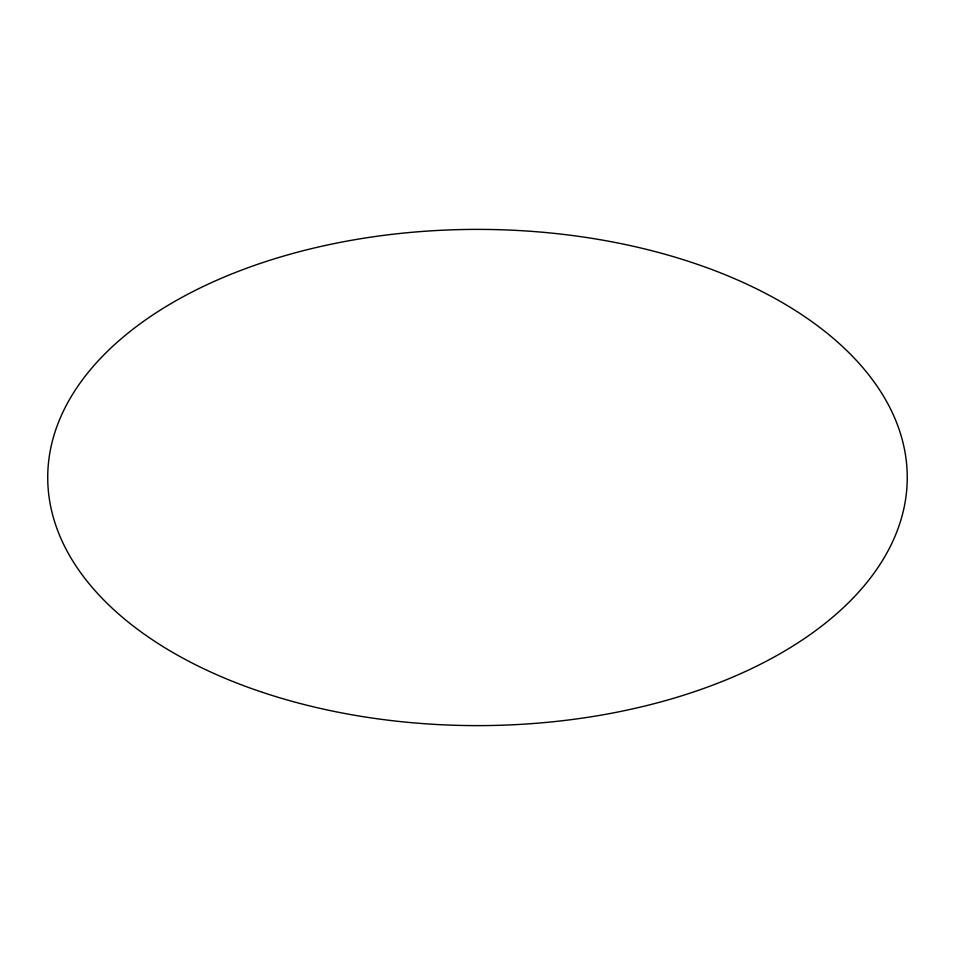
<?xml version="1.0" encoding="UTF-8"?>
<svg xmlns="http://www.w3.org/2000/svg" width="955" height="955" viewBox="0 0 955 955"><rect width="100%" height="100%" fill="white"/><g stroke="black" fill="none" stroke-linecap="round" stroke-linejoin="round"><path stroke-width="1.43" d="M262.625 692.375A429.75 248.109 0 0 0 907.25 477.5A429.75 248.109 0 0 0 262.625 262.625A429.75 248.109 0 0 0 262.625 692.375"/></g></svg>
